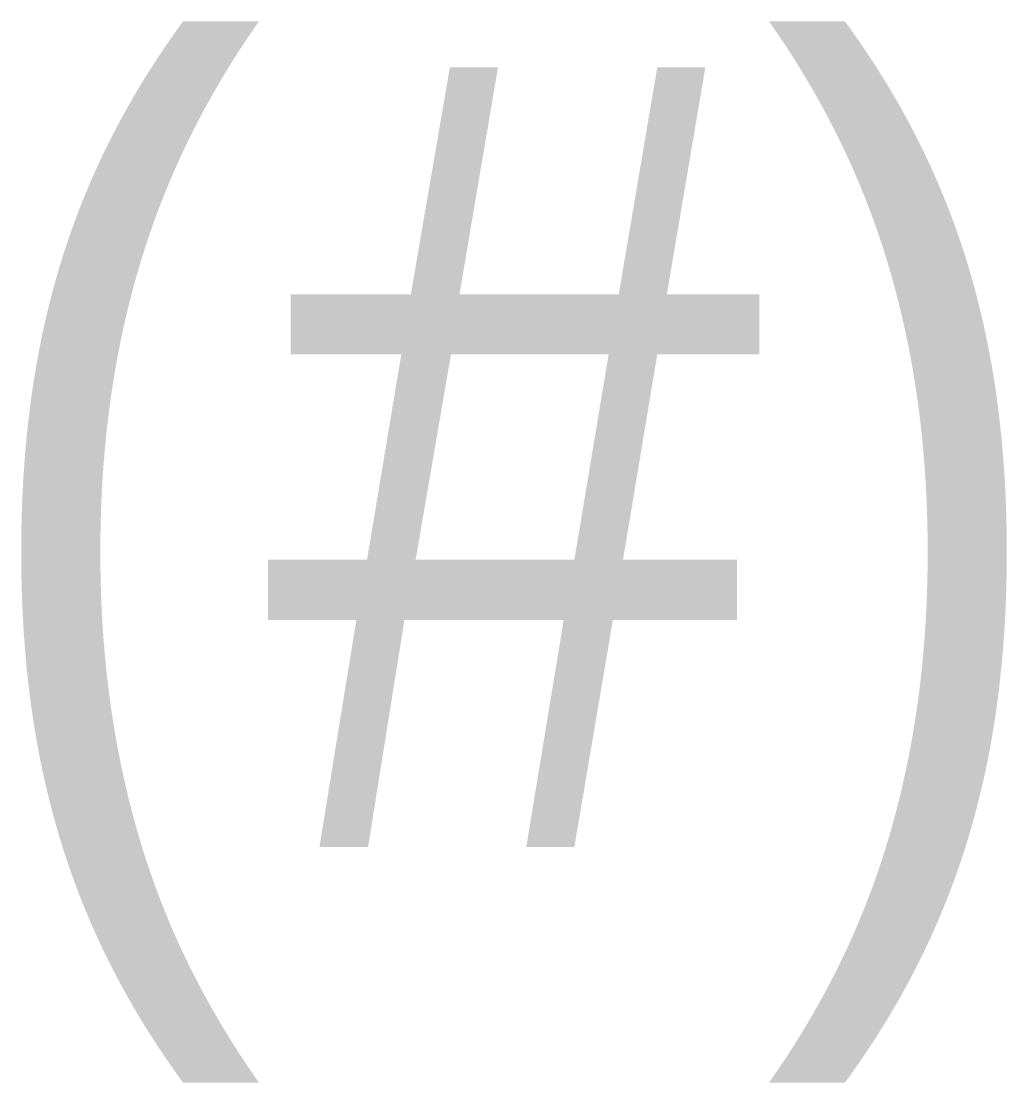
# Model space of a CAD drawing. Header units: inches. Extents: x 0.32 to 1.58, y -0.05 to 1.3.
import ezdxf

# ---------------------------------------------------------------- set-up
doc = ezdxf.new("R2010")
doc.units = ezdxf.units.IN
doc.header["$MEASUREMENT"] = 0
doc.layers.add('Text', color=178, linetype='Continuous', lineweight=25, true_color=0x000000)
doc.styles.add('textstyle0', font='')
doc.styles.get('textstyle0').set_extended_font_data('Ubuntu Condensed')

msp = doc.modelspace()

# ---------------------------------------------------------------- texts
at = {"layer": 'Text', "style": 'textstyle0'}
msp.add_attdef('(#)', (0.25, 0.25), '0', height=1, dxfattribs=at)

doc.saveas('drawing.dxf')
